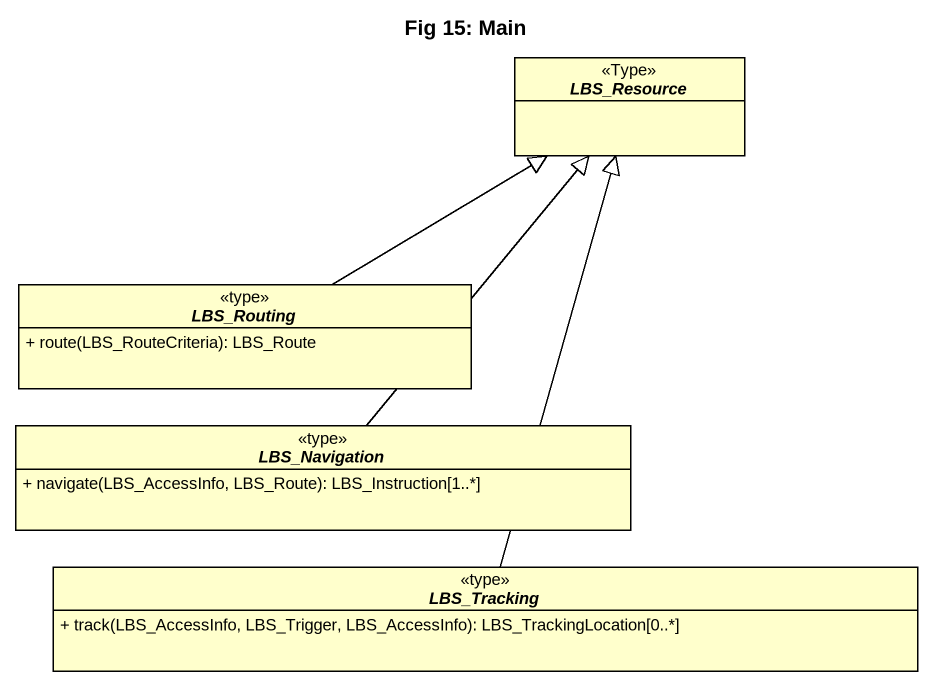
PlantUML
@startuml
title Fig 15: Main
hide circle
hide empty members
skinparam classAttributeIconSize 0
abstract class LBS_Resource <<Type>>
abstract class LBS_Routing <<type>> {
  + route(LBS_RouteCriteria): LBS_Route
}
abstract class LBS_Navigation <<type>> {
  + navigate(LBS_AccessInfo, LBS_Route): LBS_Instruction[1..*]
}
abstract class LBS_Tracking <<type>> {
  + track(LBS_AccessInfo, LBS_Trigger, LBS_AccessInfo): LBS_TrackingLocation[0..*]
}
LBS_Routing -right-|> LBS_Resource
LBS_Navigation -up-|> LBS_Resource
LBS_Tracking -up-|> LBS_Resource
@enduml
